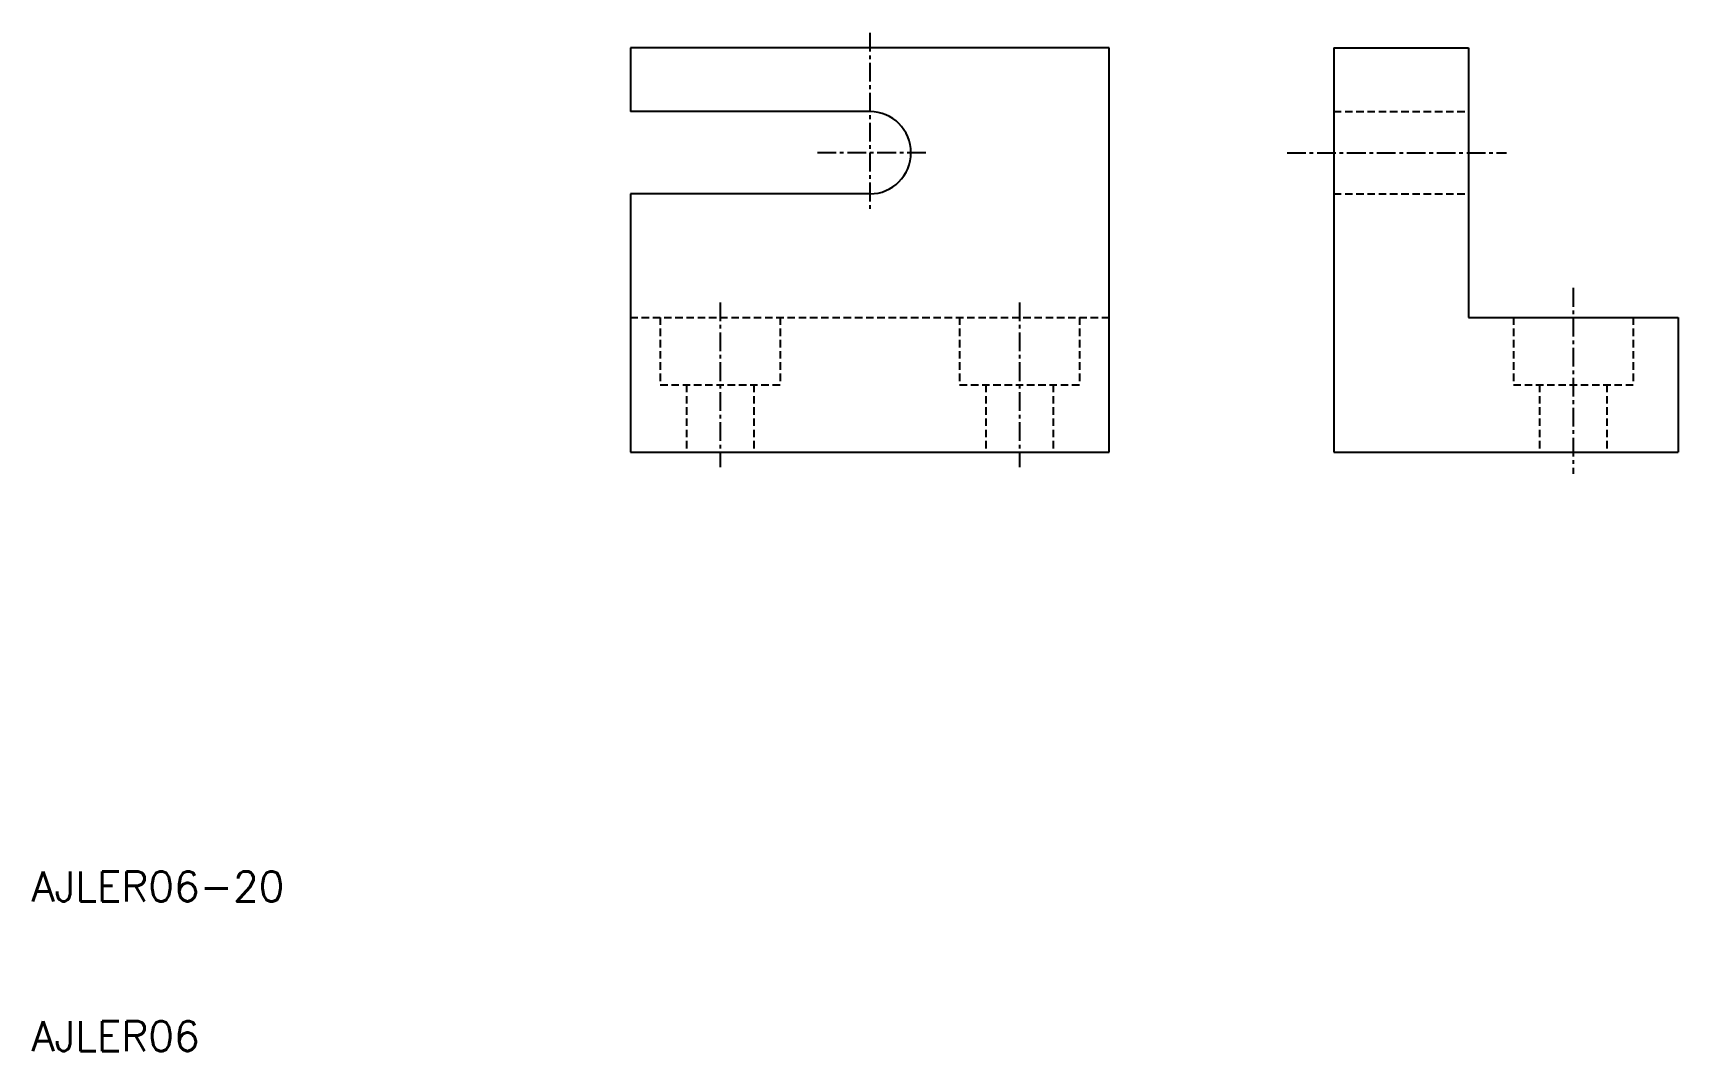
# Model space of a CAD drawing. Extents: x 10 to 120, y 10 to 78.
import ezdxf

# ---------------------------------------------------------------- set-up
doc = ezdxf.new("R2010")
doc.units = 0
doc.linetypes.add('CENTER', pattern=[2, 1.25, -0.25, 0.25, -0.25])
doc.linetypes.add('DASHED', pattern=[0.75, 0.5, -0.25])
doc.layers.get('0').update_dxf_attribs({"linetype": 'CONTINUOUS'})
doc.layers.add('CENTER', color=1, linetype='CENTER')
doc.styles.get("Standard").update_dxf_attribs({"font": 'txt.shx'})

msp = doc.modelspace()

# ---------------------------------------------------------------- linework, layer by layer
at = {"color": 7, "linetype": 'CONTINUOUS'}
for p, q in [((82, 77), (50, 77)), ((50, 77), (50, 72.75)), ((82, 50), (82, 77)), ((97, 77), (106, 77)), ((97, 77), (97, 50)), ((106, 77), (106, 59)), ((50, 67.25), (50, 50)), ((106, 59), (120, 59)), ((120, 59), (120, 50)), ((50, 50), (82, 50)), ((97, 50), (120, 50))]:
    msp.add_line(p, q, dxfattribs=at)
at = {"linetype": 'CONTINUOUS'}
for p, q in [((66, 72.75), (50, 72.75)), ((66, 67.25), (50, 67.25))]:
    msp.add_line(p, q, dxfattribs=at)
at = {"color": 3, "linetype": 'DASHED'}
for p, q in [((97, 72.75), (106, 72.75)), ((97, 67.25), (106, 67.25)), ((50, 59), (82, 59)), ((52, 59), (52, 54.5)), ((60, 59), (60, 54.5)), ((72, 59), (72, 54.5)), ((80, 59), (80, 54.5)), ((109, 59), (109, 54.5)), ((117, 59), (117, 54.5)), ((52, 54.5), (60, 54.5)), ((53.75, 54.5), (53.75, 50)), ((58.25, 54.5), (58.25, 50)), ((72, 54.5), (80, 54.5)), ((73.75, 54.5), (73.75, 50)), ((78.25, 54.5), (78.25, 50)), ((109, 54.5), (117, 54.5)), ((110.75, 54.5), (110.75, 50)), ((115.25, 54.5), (115.25, 50))]:
    msp.add_line(p, q, dxfattribs=at)
at = {"linetype": 'CONTINUOUS'}
msp.add_arc((66, 70), 2.75, 270, 90, dxfattribs=at)
at = {"layer": 'CENTER', "color": 1, "linetype": 'CENTER'}
for p, q in [((66, 78), (66, 66.25)), ((69.75, 70), (62.25, 70)), ((93.877744, 70), (108.545104, 70)), ((113, 60.964105), (113, 48.555111)), ((56, 60), (56, 49)), ((76, 60), (76, 49))]:
    msp.add_line(p, q, dxfattribs=at)

# ---------------------------------------------------------------- texts
at = {"color": 7, "linetype": 'CONTINUOUS'}
for s, p in [('AJLER06-20', (10, 20)), ('AJLER06', (10, 10))]:
    msp.add_text(s, height=2, dxfattribs=at).set_placement(p)

doc.saveas('drawing.dxf')
